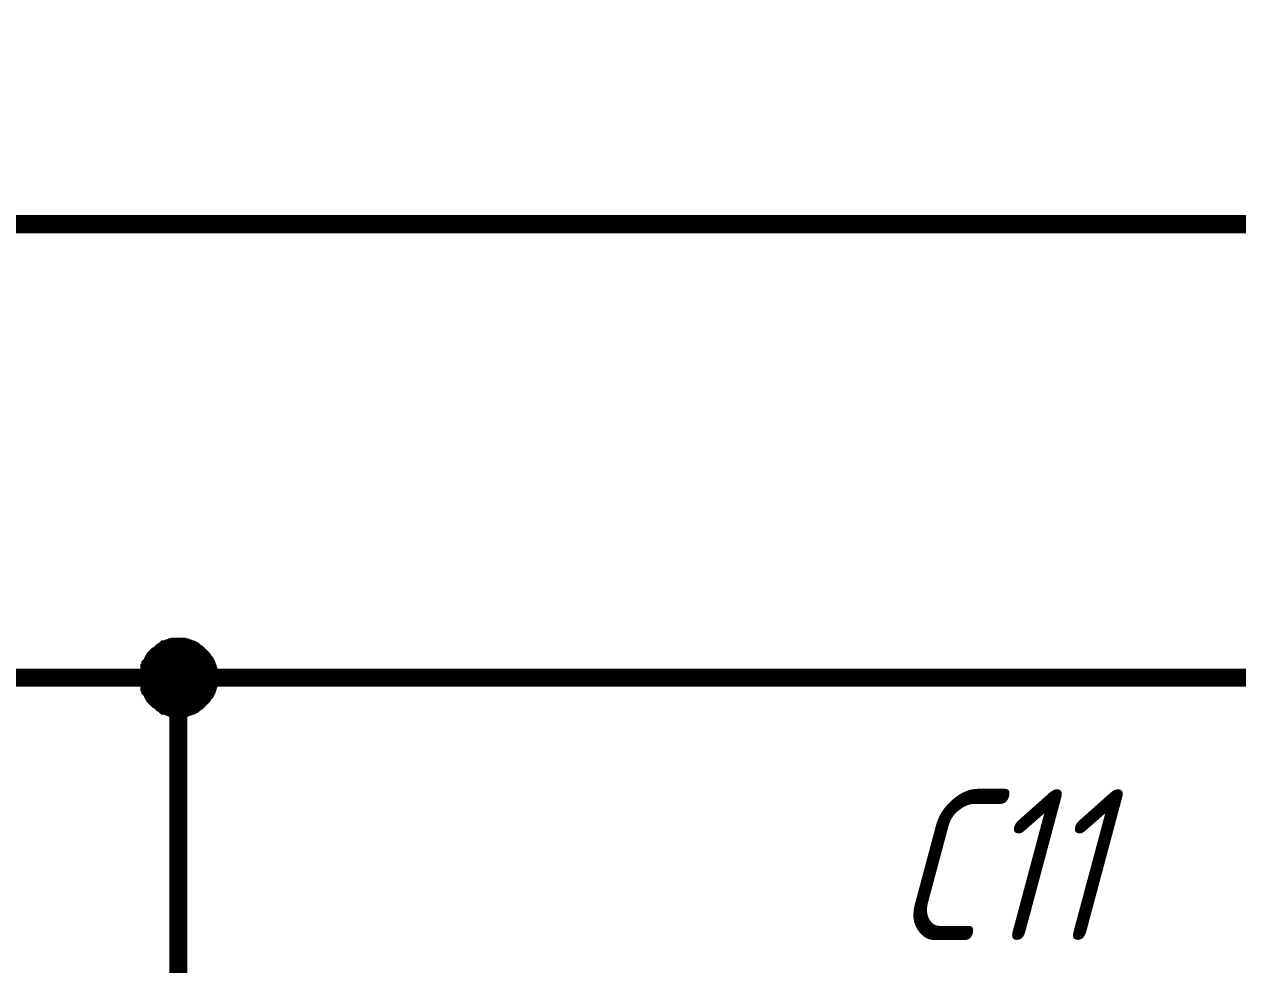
# Model space of a CAD drawing. Header units: millimetres. Extents: x 101 to 942, y 57 to 651.
# Drawn here: x 430.05 to 450.13, y 306.54 to 322.1 of the extents above; entities that cross this region are included whole.
import ezdxf

# ---------------------------------------------------------------- set-up
doc = ezdxf.new("R2010")
doc.units = ezdxf.units.MM
doc.header["$LTSCALE"] = 0.5
doc.layers.add('Sheet', color=255, linetype='Continuous')
doc.styles.add('GOST type A0', font='', dxfattribs={"oblique": 15, "height": 3.5})
doc.styles.get('GOST type A0').set_extended_font_data('GOST type A')

msp = doc.modelspace()

# ---------------------------------------------------------------- linework, layer by layer
at = {"layer": 'Sheet', "color": 7}
for points, const_width in [([(255.157, 403.789), (372.627, 403.789), (372.627, 318.79), (480.081, 318.79), (480.081, 383.782), (460.097, 383.782), (460.097, 383.782)], 0.3), ([(432.597, 311.287), (385.112, 311.287), (385.112, 383.782), (410.112, 383.782), (410.112, 383.782)], 0.3), ([(432.1, 311.287), (432.1, 311.319), (432.1, 311.334), (432.1, 311.365), (432.115, 311.396), (432.115, 311.412), (432.115, 311.443), (432.131, 311.458), (432.131, 311.489), (432.146, 311.505), (432.162, 311.536), (432.177, 311.552), (432.177, 311.567), (432.193, 311.598), (432.208, 311.614), (432.224, 311.629), (432.239, 311.645), (432.255, 311.66), (432.286, 311.676), (432.302, 311.691), (432.317, 311.707), (432.333, 311.722), (432.364, 311.738), (432.379, 311.753), (432.395, 311.753), (432.426, 311.769), (432.441, 311.769), (432.472, 311.785), (432.488, 311.785), (432.519, 311.8), (432.55, 311.8), (432.566, 311.8), (432.597, 311.8)], 0.3), ([(432.1, 311.287), (432.1, 311.319), (432.1, 311.334), (432.1, 311.365), (432.115, 311.396), (432.115, 311.412), (432.115, 311.443), (432.131, 311.458), (432.131, 311.489), (432.146, 311.505), (432.162, 311.536), (432.177, 311.552), (432.177, 311.567), (432.193, 311.598), (432.208, 311.614), (432.224, 311.629), (432.239, 311.645), (432.255, 311.66), (432.286, 311.676), (432.302, 311.691), (432.317, 311.707), (432.333, 311.722), (432.364, 311.738), (432.379, 311.753), (432.395, 311.753), (432.426, 311.769), (432.441, 311.769), (432.472, 311.785), (432.488, 311.785), (432.519, 311.8), (432.55, 311.8), (432.566, 311.8), (432.597, 311.8)], 0.3), ([(432.1, 311.287), (432.1, 311.319), (432.1, 311.334), (432.1, 311.365), (432.115, 311.396), (432.115, 311.412), (432.115, 311.443), (432.131, 311.458), (432.131, 311.489), (432.146, 311.505), (432.162, 311.536), (432.177, 311.552), (432.177, 311.567), (432.193, 311.598), (432.208, 311.614), (432.224, 311.629), (432.239, 311.645), (432.255, 311.66), (432.286, 311.676), (432.302, 311.691), (432.317, 311.707), (432.333, 311.722), (432.364, 311.738), (432.379, 311.753), (432.395, 311.753), (432.426, 311.769), (432.441, 311.769), (432.472, 311.785), (432.488, 311.785), (432.519, 311.8), (432.55, 311.8), (432.566, 311.8), (432.597, 311.8)], 0.3), ([(432.1, 311.287), (432.1, 311.319), (432.1, 311.334), (432.1, 311.365), (432.115, 311.396), (432.115, 311.412), (432.115, 311.443), (432.131, 311.458), (432.131, 311.489), (432.146, 311.505), (432.162, 311.536), (432.177, 311.552), (432.177, 311.567), (432.193, 311.598), (432.208, 311.614), (432.224, 311.629), (432.239, 311.645), (432.255, 311.66), (432.286, 311.676), (432.302, 311.691), (432.317, 311.707), (432.333, 311.722), (432.364, 311.738), (432.379, 311.753), (432.395, 311.753), (432.426, 311.769), (432.441, 311.769), (432.472, 311.785), (432.488, 311.785), (432.519, 311.8), (432.55, 311.8), (432.566, 311.8), (432.597, 311.8)], 0.3), ([(432.1, 311.287), (432.1, 311.319), (432.1, 311.334), (432.1, 311.365), (432.115, 311.396), (432.115, 311.412), (432.115, 311.443), (432.131, 311.458), (432.131, 311.489), (432.146, 311.505), (432.162, 311.536), (432.177, 311.552), (432.177, 311.567), (432.193, 311.598), (432.208, 311.614), (432.224, 311.629), (432.239, 311.645), (432.255, 311.66), (432.286, 311.676), (432.302, 311.691), (432.317, 311.707), (432.333, 311.722), (432.364, 311.738), (432.379, 311.753), (432.395, 311.753), (432.426, 311.769), (432.441, 311.769), (432.472, 311.785), (432.488, 311.785), (432.519, 311.8), (432.55, 311.8), (432.566, 311.8), (432.597, 311.8)], 0.3), ([(432.1, 311.287), (432.1, 311.319), (432.1, 311.334), (432.1, 311.365), (432.115, 311.396), (432.115, 311.412), (432.115, 311.443), (432.131, 311.458), (432.131, 311.489), (432.146, 311.505), (432.162, 311.536), (432.177, 311.552), (432.177, 311.567), (432.193, 311.598), (432.208, 311.614), (432.224, 311.629), (432.239, 311.645), (432.255, 311.66), (432.286, 311.676), (432.302, 311.691), (432.317, 311.707), (432.333, 311.722), (432.364, 311.738), (432.379, 311.753), (432.395, 311.753), (432.426, 311.769), (432.441, 311.769), (432.472, 311.785), (432.488, 311.785), (432.519, 311.8), (432.55, 311.8), (432.566, 311.8), (432.597, 311.8)], 0.3), ([(432.1, 311.287), (432.1, 311.319), (432.1, 311.334), (432.1, 311.365), (432.115, 311.396), (432.115, 311.412), (432.115, 311.443), (432.131, 311.458), (432.131, 311.489), (432.146, 311.505), (432.162, 311.536), (432.177, 311.552), (432.177, 311.567), (432.193, 311.598), (432.208, 311.614), (432.224, 311.629), (432.239, 311.645), (432.255, 311.66), (432.286, 311.676), (432.302, 311.691), (432.317, 311.707), (432.333, 311.722), (432.364, 311.738), (432.379, 311.753), (432.395, 311.753), (432.426, 311.769), (432.441, 311.769), (432.472, 311.785), (432.488, 311.785), (432.519, 311.8), (432.55, 311.8), (432.566, 311.8), (432.597, 311.8)], 0.0991), ([(432.1, 311.287), (432.1, 311.319), (432.1, 311.334), (432.1, 311.365), (432.115, 311.396), (432.115, 311.412), (432.115, 311.443), (432.131, 311.458), (432.131, 311.489), (432.146, 311.505), (432.162, 311.536), (432.177, 311.552), (432.177, 311.567), (432.193, 311.598), (432.208, 311.614), (432.224, 311.629), (432.239, 311.645), (432.255, 311.66), (432.286, 311.676), (432.302, 311.691), (432.317, 311.707), (432.333, 311.722), (432.364, 311.738), (432.379, 311.753), (432.395, 311.753), (432.426, 311.769), (432.441, 311.769), (432.472, 311.785), (432.488, 311.785), (432.519, 311.8), (432.55, 311.8), (432.566, 311.8), (432.597, 311.8)], 0.0991), ([(432.1, 311.287), (432.1, 311.319), (432.1, 311.334), (432.1, 311.365), (432.115, 311.396), (432.115, 311.412), (432.115, 311.443), (432.131, 311.458), (432.131, 311.489), (432.146, 311.505), (432.162, 311.536), (432.177, 311.552), (432.177, 311.567), (432.193, 311.598), (432.208, 311.614), (432.224, 311.629), (432.239, 311.645), (432.255, 311.66), (432.286, 311.676), (432.302, 311.691), (432.317, 311.707), (432.333, 311.722), (432.364, 311.738), (432.379, 311.753), (432.395, 311.753), (432.426, 311.769), (432.441, 311.769), (432.472, 311.785), (432.488, 311.785), (432.519, 311.8), (432.55, 311.8), (432.566, 311.8), (432.597, 311.8)], 0.0991), ([(432.1, 311.287), (432.1, 311.319), (432.1, 311.334), (432.1, 311.365), (432.115, 311.396), (432.115, 311.412), (432.115, 311.443), (432.131, 311.458), (432.131, 311.489), (432.146, 311.505), (432.162, 311.536), (432.177, 311.552), (432.177, 311.567), (432.193, 311.598), (432.208, 311.614), (432.224, 311.629), (432.239, 311.645), (432.255, 311.66), (432.286, 311.676), (432.302, 311.691), (432.317, 311.707), (432.333, 311.722), (432.364, 311.738), (432.379, 311.753), (432.395, 311.753), (432.426, 311.769), (432.441, 311.769), (432.472, 311.785), (432.488, 311.785), (432.519, 311.8), (432.55, 311.8), (432.566, 311.8), (432.597, 311.8)], 0.0991), ([(432.1, 311.287), (432.1, 311.319), (432.1, 311.334), (432.1, 311.365), (432.115, 311.396), (432.115, 311.412), (432.115, 311.443), (432.131, 311.458), (432.131, 311.489), (432.146, 311.505), (432.162, 311.536), (432.177, 311.552), (432.177, 311.567), (432.193, 311.598), (432.208, 311.614), (432.224, 311.629), (432.239, 311.645), (432.255, 311.66), (432.286, 311.676), (432.302, 311.691), (432.317, 311.707), (432.333, 311.722), (432.364, 311.738), (432.379, 311.753), (432.395, 311.753), (432.426, 311.769), (432.441, 311.769), (432.472, 311.785), (432.488, 311.785), (432.519, 311.8), (432.55, 311.8), (432.566, 311.8), (432.597, 311.8)], 0.0991), ([(432.1, 311.287), (432.1, 311.319), (432.1, 311.334), (432.1, 311.365), (432.115, 311.396), (432.115, 311.412), (432.115, 311.443), (432.131, 311.458), (432.131, 311.489), (432.146, 311.505), (432.162, 311.536), (432.177, 311.552), (432.177, 311.567), (432.193, 311.598), (432.208, 311.614), (432.224, 311.629), (432.239, 311.645), (432.255, 311.66), (432.286, 311.676), (432.302, 311.691), (432.317, 311.707), (432.333, 311.722), (432.364, 311.738), (432.379, 311.753), (432.395, 311.753), (432.426, 311.769), (432.441, 311.769), (432.472, 311.785), (432.488, 311.785), (432.519, 311.8), (432.55, 311.8), (432.566, 311.8), (432.597, 311.8)], 0.0991), ([(432.597, 311.8), (432.597, 311.8)], 0.3), ([(432.597, 311.8), (432.628, 311.8), (432.643, 311.8), (432.674, 311.8), (432.705, 311.785), (432.721, 311.785), (432.752, 311.769), (432.767, 311.769), (432.798, 311.753), (432.814, 311.753), (432.845, 311.738), (432.861, 311.722), (432.876, 311.707), (432.907, 311.691), (432.923, 311.676), (432.938, 311.66), (432.954, 311.645), (432.969, 311.629), (432.985, 311.614), (433, 311.598), (433.016, 311.567), (433.031, 311.552), (433.047, 311.536), (433.062, 311.505), (433.062, 311.489), (433.078, 311.458), (433.078, 311.443), (433.093, 311.412), (433.093, 311.396), (433.109, 311.365), (433.109, 311.334), (433.109, 311.319), (433.109, 311.287)], 0.3), ([(432.597, 311.8), (432.597, 311.8)], 0.3), ([(432.597, 311.8), (432.628, 311.8), (432.643, 311.8), (432.674, 311.8), (432.705, 311.785), (432.721, 311.785), (432.752, 311.769), (432.767, 311.769), (432.798, 311.753), (432.814, 311.753), (432.845, 311.738), (432.861, 311.722), (432.876, 311.707), (432.907, 311.691), (432.923, 311.676), (432.938, 311.66), (432.954, 311.645), (432.969, 311.629), (432.985, 311.614), (433, 311.598), (433.016, 311.567), (433.031, 311.552), (433.047, 311.536), (433.062, 311.505), (433.062, 311.489), (433.078, 311.458), (433.078, 311.443), (433.093, 311.412), (433.093, 311.396), (433.109, 311.365), (433.109, 311.334), (433.109, 311.319), (433.109, 311.287)], 0.3), ([(432.597, 311.8), (432.597, 311.8)], 0.3), ([(432.597, 311.8), (432.628, 311.8), (432.643, 311.8), (432.674, 311.8), (432.705, 311.785), (432.721, 311.785), (432.752, 311.769), (432.767, 311.769), (432.798, 311.753), (432.814, 311.753), (432.845, 311.738), (432.861, 311.722), (432.876, 311.707), (432.907, 311.691), (432.923, 311.676), (432.938, 311.66), (432.954, 311.645), (432.969, 311.629), (432.985, 311.614), (433, 311.598), (433.016, 311.567), (433.031, 311.552), (433.047, 311.536), (433.062, 311.505), (433.062, 311.489), (433.078, 311.458), (433.078, 311.443), (433.093, 311.412), (433.093, 311.396), (433.109, 311.365), (433.109, 311.334), (433.109, 311.319), (433.109, 311.287)], 0.3), ([(432.597, 311.8), (432.597, 311.8)], 0.3), ([(432.597, 311.8), (432.628, 311.8), (432.643, 311.8), (432.674, 311.8), (432.705, 311.785), (432.721, 311.785), (432.752, 311.769), (432.767, 311.769), (432.798, 311.753), (432.814, 311.753), (432.845, 311.738), (432.861, 311.722), (432.876, 311.707), (432.907, 311.691), (432.923, 311.676), (432.938, 311.66), (432.954, 311.645), (432.969, 311.629), (432.985, 311.614), (433, 311.598), (433.016, 311.567), (433.031, 311.552), (433.047, 311.536), (433.062, 311.505), (433.062, 311.489), (433.078, 311.458), (433.078, 311.443), (433.093, 311.412), (433.093, 311.396), (433.109, 311.365), (433.109, 311.334), (433.109, 311.319), (433.109, 311.287)], 0.3), ([(432.597, 311.8), (432.597, 311.8)], 0.3), ([(432.597, 311.8), (432.628, 311.8), (432.643, 311.8), (432.674, 311.8), (432.705, 311.785), (432.721, 311.785), (432.752, 311.769), (432.767, 311.769), (432.798, 311.753), (432.814, 311.753), (432.845, 311.738), (432.861, 311.722), (432.876, 311.707), (432.907, 311.691), (432.923, 311.676), (432.938, 311.66), (432.954, 311.645), (432.969, 311.629), (432.985, 311.614), (433, 311.598), (433.016, 311.567), (433.031, 311.552), (433.047, 311.536), (433.062, 311.505), (433.062, 311.489), (433.078, 311.458), (433.078, 311.443), (433.093, 311.412), (433.093, 311.396), (433.109, 311.365), (433.109, 311.334), (433.109, 311.319), (433.109, 311.287)], 0.3), ([(432.597, 311.8), (432.597, 311.8)], 0.3), ([(432.597, 311.8), (432.628, 311.8), (432.643, 311.8), (432.674, 311.8), (432.705, 311.785), (432.721, 311.785), (432.752, 311.769), (432.767, 311.769), (432.798, 311.753), (432.814, 311.753), (432.845, 311.738), (432.861, 311.722), (432.876, 311.707), (432.907, 311.691), (432.923, 311.676), (432.938, 311.66), (432.954, 311.645), (432.969, 311.629), (432.985, 311.614), (433, 311.598), (433.016, 311.567), (433.031, 311.552), (433.047, 311.536), (433.062, 311.505), (433.062, 311.489), (433.078, 311.458), (433.078, 311.443), (433.093, 311.412), (433.093, 311.396), (433.109, 311.365), (433.109, 311.334), (433.109, 311.319), (433.109, 311.287)], 0.3), ([(432.597, 311.8), (432.597, 311.8)], 0.0991), ([(432.597, 311.8), (432.628, 311.8), (432.643, 311.8), (432.674, 311.8), (432.705, 311.785), (432.721, 311.785), (432.752, 311.769), (432.767, 311.769), (432.798, 311.753), (432.814, 311.753), (432.845, 311.738), (432.861, 311.722), (432.876, 311.707), (432.907, 311.691), (432.923, 311.676), (432.938, 311.66), (432.954, 311.645), (432.969, 311.629), (432.985, 311.614), (433, 311.598), (433.016, 311.567), (433.031, 311.552), (433.047, 311.536), (433.062, 311.505), (433.062, 311.489), (433.078, 311.458), (433.078, 311.443), (433.093, 311.412), (433.093, 311.396), (433.109, 311.365), (433.109, 311.334), (433.109, 311.319), (433.109, 311.287)], 0.0991), ([(432.597, 311.8), (432.597, 311.8)], 0.0991), ([(432.597, 311.8), (432.628, 311.8), (432.643, 311.8), (432.674, 311.8), (432.705, 311.785), (432.721, 311.785), (432.752, 311.769), (432.767, 311.769), (432.798, 311.753), (432.814, 311.753), (432.845, 311.738), (432.861, 311.722), (432.876, 311.707), (432.907, 311.691), (432.923, 311.676), (432.938, 311.66), (432.954, 311.645), (432.969, 311.629), (432.985, 311.614), (433, 311.598), (433.016, 311.567), (433.031, 311.552), (433.047, 311.536), (433.062, 311.505), (433.062, 311.489), (433.078, 311.458), (433.078, 311.443), (433.093, 311.412), (433.093, 311.396), (433.109, 311.365), (433.109, 311.334), (433.109, 311.319), (433.109, 311.287)], 0.0991), ([(432.597, 311.8), (432.597, 311.8)], 0.0991), ([(432.597, 311.8), (432.628, 311.8), (432.643, 311.8), (432.674, 311.8), (432.705, 311.785), (432.721, 311.785), (432.752, 311.769), (432.767, 311.769), (432.798, 311.753), (432.814, 311.753), (432.845, 311.738), (432.861, 311.722), (432.876, 311.707), (432.907, 311.691), (432.923, 311.676), (432.938, 311.66), (432.954, 311.645), (432.969, 311.629), (432.985, 311.614), (433, 311.598), (433.016, 311.567), (433.031, 311.552), (433.047, 311.536), (433.062, 311.505), (433.062, 311.489), (433.078, 311.458), (433.078, 311.443), (433.093, 311.412), (433.093, 311.396), (433.109, 311.365), (433.109, 311.334), (433.109, 311.319), (433.109, 311.287)], 0.0991), ([(432.597, 311.8), (432.597, 311.8)], 0.0991), ([(432.597, 311.8), (432.628, 311.8), (432.643, 311.8), (432.674, 311.8), (432.705, 311.785), (432.721, 311.785), (432.752, 311.769), (432.767, 311.769), (432.798, 311.753), (432.814, 311.753), (432.845, 311.738), (432.861, 311.722), (432.876, 311.707), (432.907, 311.691), (432.923, 311.676), (432.938, 311.66), (432.954, 311.645), (432.969, 311.629), (432.985, 311.614), (433, 311.598), (433.016, 311.567), (433.031, 311.552), (433.047, 311.536), (433.062, 311.505), (433.062, 311.489), (433.078, 311.458), (433.078, 311.443), (433.093, 311.412), (433.093, 311.396), (433.109, 311.365), (433.109, 311.334), (433.109, 311.319), (433.109, 311.287)], 0.0991), ([(432.597, 311.8), (432.597, 311.8)], 0.0991), ([(432.597, 311.8), (432.628, 311.8), (432.643, 311.8), (432.674, 311.8), (432.705, 311.785), (432.721, 311.785), (432.752, 311.769), (432.767, 311.769), (432.798, 311.753), (432.814, 311.753), (432.845, 311.738), (432.861, 311.722), (432.876, 311.707), (432.907, 311.691), (432.923, 311.676), (432.938, 311.66), (432.954, 311.645), (432.969, 311.629), (432.985, 311.614), (433, 311.598), (433.016, 311.567), (433.031, 311.552), (433.047, 311.536), (433.062, 311.505), (433.062, 311.489), (433.078, 311.458), (433.078, 311.443), (433.093, 311.412), (433.093, 311.396), (433.109, 311.365), (433.109, 311.334), (433.109, 311.319), (433.109, 311.287)], 0.0991), ([(432.597, 311.8), (432.597, 311.8)], 0.0991), ([(432.597, 311.8), (432.628, 311.8), (432.643, 311.8), (432.674, 311.8), (432.705, 311.785), (432.721, 311.785), (432.752, 311.769), (432.767, 311.769), (432.798, 311.753), (432.814, 311.753), (432.845, 311.738), (432.861, 311.722), (432.876, 311.707), (432.907, 311.691), (432.923, 311.676), (432.938, 311.66), (432.954, 311.645), (432.969, 311.629), (432.985, 311.614), (433, 311.598), (433.016, 311.567), (433.031, 311.552), (433.047, 311.536), (433.062, 311.505), (433.062, 311.489), (433.078, 311.458), (433.078, 311.443), (433.093, 311.412), (433.093, 311.396), (433.109, 311.365), (433.109, 311.334), (433.109, 311.319), (433.109, 311.287)], 0.0991), ([(432.597, 310.775), (432.566, 310.775), (432.55, 310.775), (432.519, 310.775), (432.488, 310.79), (432.472, 310.79), (432.441, 310.806), (432.426, 310.806), (432.395, 310.821), (432.379, 310.821), (432.364, 310.837), (432.333, 310.853), (432.317, 310.868), (432.302, 310.884), (432.286, 310.899), (432.255, 310.915), (432.239, 310.93), (432.224, 310.946), (432.208, 310.961), (432.193, 310.977), (432.177, 311.008), (432.177, 311.023), (432.162, 311.039), (432.146, 311.07), (432.131, 311.086), (432.131, 311.117), (432.115, 311.132), (432.115, 311.163), (432.115, 311.179), (432.1, 311.21), (432.1, 311.241), (432.1, 311.256), (432.1, 311.287)], 0.3), ([(432.1, 311.287), (432.1, 311.287)], 0.3), ([(432.597, 310.775), (432.566, 310.775), (432.55, 310.775), (432.519, 310.775), (432.488, 310.79), (432.472, 310.79), (432.441, 310.806), (432.426, 310.806), (432.395, 310.821), (432.379, 310.821), (432.364, 310.837), (432.333, 310.853), (432.317, 310.868), (432.302, 310.884), (432.286, 310.899), (432.255, 310.915), (432.239, 310.93), (432.224, 310.946), (432.208, 310.961), (432.193, 310.977), (432.177, 311.008), (432.177, 311.023), (432.162, 311.039), (432.146, 311.07), (432.131, 311.086), (432.131, 311.117), (432.115, 311.132), (432.115, 311.163), (432.115, 311.179), (432.1, 311.21), (432.1, 311.241), (432.1, 311.256), (432.1, 311.287)], 0.3), ([(432.1, 311.287), (432.1, 311.287)], 0.3), ([(432.597, 310.775), (432.566, 310.775), (432.55, 310.775), (432.519, 310.775), (432.488, 310.79), (432.472, 310.79), (432.441, 310.806), (432.426, 310.806), (432.395, 310.821), (432.379, 310.821), (432.364, 310.837), (432.333, 310.853), (432.317, 310.868), (432.302, 310.884), (432.286, 310.899), (432.255, 310.915), (432.239, 310.93), (432.224, 310.946), (432.208, 310.961), (432.193, 310.977), (432.177, 311.008), (432.177, 311.023), (432.162, 311.039), (432.146, 311.07), (432.131, 311.086), (432.131, 311.117), (432.115, 311.132), (432.115, 311.163), (432.115, 311.179), (432.1, 311.21), (432.1, 311.241), (432.1, 311.256), (432.1, 311.287)], 0.3), ([(432.1, 311.287), (432.1, 311.287)], 0.3), ([(432.597, 310.775), (432.566, 310.775), (432.55, 310.775), (432.519, 310.775), (432.488, 310.79), (432.472, 310.79), (432.441, 310.806), (432.426, 310.806), (432.395, 310.821), (432.379, 310.821), (432.364, 310.837), (432.333, 310.853), (432.317, 310.868), (432.302, 310.884), (432.286, 310.899), (432.255, 310.915), (432.239, 310.93), (432.224, 310.946), (432.208, 310.961), (432.193, 310.977), (432.177, 311.008), (432.177, 311.023), (432.162, 311.039), (432.146, 311.07), (432.131, 311.086), (432.131, 311.117), (432.115, 311.132), (432.115, 311.163), (432.115, 311.179), (432.1, 311.21), (432.1, 311.241), (432.1, 311.256), (432.1, 311.287)], 0.3), ([(432.1, 311.287), (432.1, 311.287)], 0.3), ([(432.597, 310.775), (432.566, 310.775), (432.55, 310.775), (432.519, 310.775), (432.488, 310.79), (432.472, 310.79), (432.441, 310.806), (432.426, 310.806), (432.395, 310.821), (432.379, 310.821), (432.364, 310.837), (432.333, 310.853), (432.317, 310.868), (432.302, 310.884), (432.286, 310.899), (432.255, 310.915), (432.239, 310.93), (432.224, 310.946), (432.208, 310.961), (432.193, 310.977), (432.177, 311.008), (432.177, 311.023), (432.162, 311.039), (432.146, 311.07), (432.131, 311.086), (432.131, 311.117), (432.115, 311.132), (432.115, 311.163), (432.115, 311.179), (432.1, 311.21), (432.1, 311.241), (432.1, 311.256), (432.1, 311.287)], 0.3), ([(432.1, 311.287), (432.1, 311.287)], 0.3), ([(432.597, 310.775), (432.566, 310.775), (432.55, 310.775), (432.519, 310.775), (432.488, 310.79), (432.472, 310.79), (432.441, 310.806), (432.426, 310.806), (432.395, 310.821), (432.379, 310.821), (432.364, 310.837), (432.333, 310.853), (432.317, 310.868), (432.302, 310.884), (432.286, 310.899), (432.255, 310.915), (432.239, 310.93), (432.224, 310.946), (432.208, 310.961), (432.193, 310.977), (432.177, 311.008), (432.177, 311.023), (432.162, 311.039), (432.146, 311.07), (432.131, 311.086), (432.131, 311.117), (432.115, 311.132), (432.115, 311.163), (432.115, 311.179), (432.1, 311.21), (432.1, 311.241), (432.1, 311.256), (432.1, 311.287)], 0.3), ([(432.1, 311.287), (432.1, 311.287)], 0.3), ([(472.581, 296.282), (472.581, 311.287), (432.597, 311.287)], 0.3), ([(433.109, 311.287), (433.109, 311.256), (433.109, 311.241), (433.109, 311.21), (433.093, 311.179), (433.093, 311.163), (433.078, 311.132), (433.078, 311.117), (433.062, 311.086), (433.062, 311.07), (433.047, 311.039), (433.031, 311.023), (433.016, 311.008), (433, 310.977), (432.985, 310.961), (432.969, 310.946), (432.954, 310.93), (432.938, 310.915), (432.923, 310.899), (432.907, 310.884), (432.876, 310.868), (432.861, 310.853), (432.845, 310.837), (432.814, 310.821), (432.798, 310.821), (432.767, 310.806), (432.752, 310.806), (432.721, 310.79), (432.705, 310.79), (432.674, 310.775), (432.643, 310.775), (432.628, 310.775), (432.597, 310.775)], 0.3), ([(433.109, 311.287), (433.109, 311.256), (433.109, 311.241), (433.109, 311.21), (433.093, 311.179), (433.093, 311.163), (433.078, 311.132), (433.078, 311.117), (433.062, 311.086), (433.062, 311.07), (433.047, 311.039), (433.031, 311.023), (433.016, 311.008), (433, 310.977), (432.985, 310.961), (432.969, 310.946), (432.954, 310.93), (432.938, 310.915), (432.923, 310.899), (432.907, 310.884), (432.876, 310.868), (432.861, 310.853), (432.845, 310.837), (432.814, 310.821), (432.798, 310.821), (432.767, 310.806), (432.752, 310.806), (432.721, 310.79), (432.705, 310.79), (432.674, 310.775), (432.643, 310.775), (432.628, 310.775), (432.597, 310.775)], 0.3), ([(432.597, 293.797), (432.597, 301.284), (432.597, 311.287)], 0.3), ([(433.109, 311.287), (433.109, 311.256), (433.109, 311.241), (433.109, 311.21), (433.093, 311.179), (433.093, 311.163), (433.078, 311.132), (433.078, 311.117), (433.062, 311.086), (433.062, 311.07), (433.047, 311.039), (433.031, 311.023), (433.016, 311.008), (433, 310.977), (432.985, 310.961), (432.969, 310.946), (432.954, 310.93), (432.938, 310.915), (432.923, 310.899), (432.907, 310.884), (432.876, 310.868), (432.861, 310.853), (432.845, 310.837), (432.814, 310.821), (432.798, 310.821), (432.767, 310.806), (432.752, 310.806), (432.721, 310.79), (432.705, 310.79), (432.674, 310.775), (432.643, 310.775), (432.628, 310.775), (432.597, 310.775)], 0.3), ([(433.109, 311.287), (433.109, 311.256), (433.109, 311.241), (433.109, 311.21), (433.093, 311.179), (433.093, 311.163), (433.078, 311.132), (433.078, 311.117), (433.062, 311.086), (433.062, 311.07), (433.047, 311.039), (433.031, 311.023), (433.016, 311.008), (433, 310.977), (432.985, 310.961), (432.969, 310.946), (432.954, 310.93), (432.938, 310.915), (432.923, 310.899), (432.907, 310.884), (432.876, 310.868), (432.861, 310.853), (432.845, 310.837), (432.814, 310.821), (432.798, 310.821), (432.767, 310.806), (432.752, 310.806), (432.721, 310.79), (432.705, 310.79), (432.674, 310.775), (432.643, 310.775), (432.628, 310.775), (432.597, 310.775)], 0.3), ([(433.109, 311.287), (433.109, 311.256), (433.109, 311.241), (433.109, 311.21), (433.093, 311.179), (433.093, 311.163), (433.078, 311.132), (433.078, 311.117), (433.062, 311.086), (433.062, 311.07), (433.047, 311.039), (433.031, 311.023), (433.016, 311.008), (433, 310.977), (432.985, 310.961), (432.969, 310.946), (432.954, 310.93), (432.938, 310.915), (432.923, 310.899), (432.907, 310.884), (432.876, 310.868), (432.861, 310.853), (432.845, 310.837), (432.814, 310.821), (432.798, 310.821), (432.767, 310.806), (432.752, 310.806), (432.721, 310.79), (432.705, 310.79), (432.674, 310.775), (432.643, 310.775), (432.628, 310.775), (432.597, 310.775)], 0.3), ([(433.109, 311.287), (433.109, 311.256), (433.109, 311.241), (433.109, 311.21), (433.093, 311.179), (433.093, 311.163), (433.078, 311.132), (433.078, 311.117), (433.062, 311.086), (433.062, 311.07), (433.047, 311.039), (433.031, 311.023), (433.016, 311.008), (433, 310.977), (432.985, 310.961), (432.969, 310.946), (432.954, 310.93), (432.938, 310.915), (432.923, 310.899), (432.907, 310.884), (432.876, 310.868), (432.861, 310.853), (432.845, 310.837), (432.814, 310.821), (432.798, 310.821), (432.767, 310.806), (432.752, 310.806), (432.721, 310.79), (432.705, 310.79), (432.674, 310.775), (432.643, 310.775), (432.628, 310.775), (432.597, 310.775)], 0.3), ([(433.109, 311.287), (433.109, 311.287), (433.109, 311.287), (433.109, 311.287), (433.109, 311.287), (433.109, 311.287), (433.109, 311.287), (433.109, 311.287), (433.109, 311.287), (433.109, 311.287), (433.109, 311.287), (433.109, 311.287), (433.109, 311.287), (433.109, 311.287), (433.109, 311.287), (433.109, 311.287), (433.109, 311.287), (433.109, 311.287), (433.109, 311.287), (433.109, 311.287), (433.109, 311.287), (433.109, 311.287), (433.109, 311.287), (433.109, 311.287), (433.109, 311.287), (433.109, 311.287), (433.109, 311.287), (433.109, 311.287), (433.109, 311.287), (433.109, 311.287), (433.109, 311.287), (433.109, 311.287), (433.109, 311.287)], 0.3), ([(433.109, 311.287), (433.109, 311.287)], 0.3), ([(433.109, 311.287), (433.109, 311.287), (433.109, 311.287), (433.109, 311.287), (433.109, 311.287), (433.109, 311.287), (433.109, 311.287), (433.109, 311.287), (433.109, 311.287), (433.109, 311.287), (433.109, 311.287), (433.109, 311.287), (433.109, 311.287), (433.109, 311.287), (433.109, 311.287), (433.109, 311.287), (433.109, 311.287), (433.109, 311.287), (433.109, 311.287), (433.109, 311.287), (433.109, 311.287), (433.109, 311.287), (433.109, 311.287), (433.109, 311.287), (433.109, 311.287), (433.109, 311.287), (433.109, 311.287), (433.109, 311.287), (433.109, 311.287), (433.109, 311.287), (433.109, 311.287), (433.109, 311.287), (433.109, 311.287)], 0.3), ([(433.109, 311.287), (433.109, 311.287)], 0.3), ([(433.109, 311.287), (433.109, 311.287), (433.109, 311.287), (433.109, 311.287), (433.109, 311.287), (433.109, 311.287), (433.109, 311.287), (433.109, 311.287), (433.109, 311.287), (433.109, 311.287), (433.109, 311.287), (433.109, 311.287), (433.109, 311.287), (433.109, 311.287), (433.109, 311.287), (433.109, 311.287), (433.109, 311.287), (433.109, 311.287), (433.109, 311.287), (433.109, 311.287), (433.109, 311.287), (433.109, 311.287), (433.109, 311.287), (433.109, 311.287), (433.109, 311.287), (433.109, 311.287), (433.109, 311.287), (433.109, 311.287), (433.109, 311.287), (433.109, 311.287), (433.109, 311.287), (433.109, 311.287), (433.109, 311.287)], 0.3), ([(433.109, 311.287), (433.109, 311.287)], 0.3), ([(433.109, 311.287), (433.109, 311.287), (433.109, 311.287), (433.109, 311.287), (433.109, 311.287), (433.109, 311.287), (433.109, 311.287), (433.109, 311.287), (433.109, 311.287), (433.109, 311.287), (433.109, 311.287), (433.109, 311.287), (433.109, 311.287), (433.109, 311.287), (433.109, 311.287), (433.109, 311.287), (433.109, 311.287), (433.109, 311.287), (433.109, 311.287), (433.109, 311.287), (433.109, 311.287), (433.109, 311.287), (433.109, 311.287), (433.109, 311.287), (433.109, 311.287), (433.109, 311.287), (433.109, 311.287), (433.109, 311.287), (433.109, 311.287), (433.109, 311.287), (433.109, 311.287), (433.109, 311.287), (433.109, 311.287)], 0.3), ([(433.109, 311.287), (433.109, 311.287)], 0.3), ([(433.109, 311.287), (433.109, 311.287), (433.109, 311.287), (433.109, 311.287), (433.109, 311.287), (433.109, 311.287), (433.109, 311.287), (433.109, 311.287), (433.109, 311.287), (433.109, 311.287), (433.109, 311.287), (433.109, 311.287), (433.109, 311.287), (433.109, 311.287), (433.109, 311.287), (433.109, 311.287), (433.109, 311.287), (433.109, 311.287), (433.109, 311.287), (433.109, 311.287), (433.109, 311.287), (433.109, 311.287), (433.109, 311.287), (433.109, 311.287), (433.109, 311.287), (433.109, 311.287), (433.109, 311.287), (433.109, 311.287), (433.109, 311.287), (433.109, 311.287), (433.109, 311.287), (433.109, 311.287), (433.109, 311.287)], 0.3), ([(433.109, 311.287), (433.109, 311.287)], 0.3), ([(433.109, 311.287), (433.109, 311.287), (433.109, 311.287), (433.109, 311.287), (433.109, 311.287), (433.109, 311.287), (433.109, 311.287), (433.109, 311.287), (433.109, 311.287), (433.109, 311.287), (433.109, 311.287), (433.109, 311.287), (433.109, 311.287), (433.109, 311.287), (433.109, 311.287), (433.109, 311.287), (433.109, 311.287), (433.109, 311.287), (433.109, 311.287), (433.109, 311.287), (433.109, 311.287), (433.109, 311.287), (433.109, 311.287), (433.109, 311.287), (433.109, 311.287), (433.109, 311.287), (433.109, 311.287), (433.109, 311.287), (433.109, 311.287), (433.109, 311.287), (433.109, 311.287), (433.109, 311.287), (433.109, 311.287)], 0.3), ([(433.109, 311.287), (433.109, 311.287)], 0.3), ([(432.597, 310.775), (432.566, 310.775), (432.55, 310.775), (432.519, 310.775), (432.488, 310.79), (432.472, 310.79), (432.441, 310.806), (432.426, 310.806), (432.395, 310.821), (432.379, 310.821), (432.364, 310.837), (432.333, 310.853), (432.317, 310.868), (432.302, 310.884), (432.286, 310.899), (432.255, 310.915), (432.239, 310.93), (432.224, 310.946), (432.208, 310.961), (432.193, 310.977), (432.177, 311.008), (432.177, 311.023), (432.162, 311.039), (432.146, 311.07), (432.131, 311.086), (432.131, 311.117), (432.115, 311.132), (432.115, 311.163), (432.115, 311.179), (432.1, 311.21), (432.1, 311.241), (432.1, 311.256), (432.1, 311.287)], 0.0991), ([(432.1, 311.287), (432.1, 311.287)], 0.0991), ([(432.597, 310.775), (432.566, 310.775), (432.55, 310.775), (432.519, 310.775), (432.488, 310.79), (432.472, 310.79), (432.441, 310.806), (432.426, 310.806), (432.395, 310.821), (432.379, 310.821), (432.364, 310.837), (432.333, 310.853), (432.317, 310.868), (432.302, 310.884), (432.286, 310.899), (432.255, 310.915), (432.239, 310.93), (432.224, 310.946), (432.208, 310.961), (432.193, 310.977), (432.177, 311.008), (432.177, 311.023), (432.162, 311.039), (432.146, 311.07), (432.131, 311.086), (432.131, 311.117), (432.115, 311.132), (432.115, 311.163), (432.115, 311.179), (432.1, 311.21), (432.1, 311.241), (432.1, 311.256), (432.1, 311.287)], 0.0991), ([(432.1, 311.287), (432.1, 311.287)], 0.0991), ([(432.597, 310.775), (432.566, 310.775), (432.55, 310.775), (432.519, 310.775), (432.488, 310.79), (432.472, 310.79), (432.441, 310.806), (432.426, 310.806), (432.395, 310.821), (432.379, 310.821), (432.364, 310.837), (432.333, 310.853), (432.317, 310.868), (432.302, 310.884), (432.286, 310.899), (432.255, 310.915), (432.239, 310.93), (432.224, 310.946), (432.208, 310.961), (432.193, 310.977), (432.177, 311.008), (432.177, 311.023), (432.162, 311.039), (432.146, 311.07), (432.131, 311.086), (432.131, 311.117), (432.115, 311.132), (432.115, 311.163), (432.115, 311.179), (432.1, 311.21), (432.1, 311.241), (432.1, 311.256), (432.1, 311.287)], 0.0991), ([(432.1, 311.287), (432.1, 311.287)], 0.0991), ([(432.597, 310.775), (432.566, 310.775), (432.55, 310.775), (432.519, 310.775), (432.488, 310.79), (432.472, 310.79), (432.441, 310.806), (432.426, 310.806), (432.395, 310.821), (432.379, 310.821), (432.364, 310.837), (432.333, 310.853), (432.317, 310.868), (432.302, 310.884), (432.286, 310.899), (432.255, 310.915), (432.239, 310.93), (432.224, 310.946), (432.208, 310.961), (432.193, 310.977), (432.177, 311.008), (432.177, 311.023), (432.162, 311.039), (432.146, 311.07), (432.131, 311.086), (432.131, 311.117), (432.115, 311.132), (432.115, 311.163), (432.115, 311.179), (432.1, 311.21), (432.1, 311.241), (432.1, 311.256), (432.1, 311.287)], 0.0991), ([(432.1, 311.287), (432.1, 311.287)], 0.0991), ([(432.597, 310.775), (432.566, 310.775), (432.55, 310.775), (432.519, 310.775), (432.488, 310.79), (432.472, 310.79), (432.441, 310.806), (432.426, 310.806), (432.395, 310.821), (432.379, 310.821), (432.364, 310.837), (432.333, 310.853), (432.317, 310.868), (432.302, 310.884), (432.286, 310.899), (432.255, 310.915), (432.239, 310.93), (432.224, 310.946), (432.208, 310.961), (432.193, 310.977), (432.177, 311.008), (432.177, 311.023), (432.162, 311.039), (432.146, 311.07), (432.131, 311.086), (432.131, 311.117), (432.115, 311.132), (432.115, 311.163), (432.115, 311.179), (432.1, 311.21), (432.1, 311.241), (432.1, 311.256), (432.1, 311.287)], 0.0991), ([(432.1, 311.287), (432.1, 311.287)], 0.0991), ([(432.597, 310.775), (432.566, 310.775), (432.55, 310.775), (432.519, 310.775), (432.488, 310.79), (432.472, 310.79), (432.441, 310.806), (432.426, 310.806), (432.395, 310.821), (432.379, 310.821), (432.364, 310.837), (432.333, 310.853), (432.317, 310.868), (432.302, 310.884), (432.286, 310.899), (432.255, 310.915), (432.239, 310.93), (432.224, 310.946), (432.208, 310.961), (432.193, 310.977), (432.177, 311.008), (432.177, 311.023), (432.162, 311.039), (432.146, 311.07), (432.131, 311.086), (432.131, 311.117), (432.115, 311.132), (432.115, 311.163), (432.115, 311.179), (432.1, 311.21), (432.1, 311.241), (432.1, 311.256), (432.1, 311.287)], 0.0991), ([(432.1, 311.287), (432.1, 311.287)], 0.0991), ([(433.109, 311.287), (433.109, 311.256), (433.109, 311.241), (433.109, 311.21), (433.093, 311.179), (433.093, 311.163), (433.078, 311.132), (433.078, 311.117), (433.062, 311.086), (433.062, 311.07), (433.047, 311.039), (433.031, 311.023), (433.016, 311.008), (433, 310.977), (432.985, 310.961), (432.969, 310.946), (432.954, 310.93), (432.938, 310.915), (432.923, 310.899), (432.907, 310.884), (432.876, 310.868), (432.861, 310.853), (432.845, 310.837), (432.814, 310.821), (432.798, 310.821), (432.767, 310.806), (432.752, 310.806), (432.721, 310.79), (432.705, 310.79), (432.674, 310.775), (432.643, 310.775), (432.628, 310.775), (432.597, 310.775)], 0.0991), ([(433.109, 311.287), (433.109, 311.256), (433.109, 311.241), (433.109, 311.21), (433.093, 311.179), (433.093, 311.163), (433.078, 311.132), (433.078, 311.117), (433.062, 311.086), (433.062, 311.07), (433.047, 311.039), (433.031, 311.023), (433.016, 311.008), (433, 310.977), (432.985, 310.961), (432.969, 310.946), (432.954, 310.93), (432.938, 310.915), (432.923, 310.899), (432.907, 310.884), (432.876, 310.868), (432.861, 310.853), (432.845, 310.837), (432.814, 310.821), (432.798, 310.821), (432.767, 310.806), (432.752, 310.806), (432.721, 310.79), (432.705, 310.79), (432.674, 310.775), (432.643, 310.775), (432.628, 310.775), (432.597, 310.775)], 0.0991), ([(433.109, 311.287), (433.109, 311.256), (433.109, 311.241), (433.109, 311.21), (433.093, 311.179), (433.093, 311.163), (433.078, 311.132), (433.078, 311.117), (433.062, 311.086), (433.062, 311.07), (433.047, 311.039), (433.031, 311.023), (433.016, 311.008), (433, 310.977), (432.985, 310.961), (432.969, 310.946), (432.954, 310.93), (432.938, 310.915), (432.923, 310.899), (432.907, 310.884), (432.876, 310.868), (432.861, 310.853), (432.845, 310.837), (432.814, 310.821), (432.798, 310.821), (432.767, 310.806), (432.752, 310.806), (432.721, 310.79), (432.705, 310.79), (432.674, 310.775), (432.643, 310.775), (432.628, 310.775), (432.597, 310.775)], 0.0991), ([(433.109, 311.287), (433.109, 311.256), (433.109, 311.241), (433.109, 311.21), (433.093, 311.179), (433.093, 311.163), (433.078, 311.132), (433.078, 311.117), (433.062, 311.086), (433.062, 311.07), (433.047, 311.039), (433.031, 311.023), (433.016, 311.008), (433, 310.977), (432.985, 310.961), (432.969, 310.946), (432.954, 310.93), (432.938, 310.915), (432.923, 310.899), (432.907, 310.884), (432.876, 310.868), (432.861, 310.853), (432.845, 310.837), (432.814, 310.821), (432.798, 310.821), (432.767, 310.806), (432.752, 310.806), (432.721, 310.79), (432.705, 310.79), (432.674, 310.775), (432.643, 310.775), (432.628, 310.775), (432.597, 310.775)], 0.0991), ([(433.109, 311.287), (433.109, 311.256), (433.109, 311.241), (433.109, 311.21), (433.093, 311.179), (433.093, 311.163), (433.078, 311.132), (433.078, 311.117), (433.062, 311.086), (433.062, 311.07), (433.047, 311.039), (433.031, 311.023), (433.016, 311.008), (433, 310.977), (432.985, 310.961), (432.969, 310.946), (432.954, 310.93), (432.938, 310.915), (432.923, 310.899), (432.907, 310.884), (432.876, 310.868), (432.861, 310.853), (432.845, 310.837), (432.814, 310.821), (432.798, 310.821), (432.767, 310.806), (432.752, 310.806), (432.721, 310.79), (432.705, 310.79), (432.674, 310.775), (432.643, 310.775), (432.628, 310.775), (432.597, 310.775)], 0.0991), ([(433.109, 311.287), (433.109, 311.256), (433.109, 311.241), (433.109, 311.21), (433.093, 311.179), (433.093, 311.163), (433.078, 311.132), (433.078, 311.117), (433.062, 311.086), (433.062, 311.07), (433.047, 311.039), (433.031, 311.023), (433.016, 311.008), (433, 310.977), (432.985, 310.961), (432.969, 310.946), (432.954, 310.93), (432.938, 310.915), (432.923, 310.899), (432.907, 310.884), (432.876, 310.868), (432.861, 310.853), (432.845, 310.837), (432.814, 310.821), (432.798, 310.821), (432.767, 310.806), (432.752, 310.806), (432.721, 310.79), (432.705, 310.79), (432.674, 310.775), (432.643, 310.775), (432.628, 310.775), (432.597, 310.775)], 0.0991), ([(433.109, 311.287), (433.109, 311.287), (433.109, 311.287), (433.109, 311.287), (433.109, 311.287), (433.109, 311.287), (433.109, 311.287), (433.109, 311.287), (433.109, 311.287), (433.109, 311.287), (433.109, 311.287), (433.109, 311.287), (433.109, 311.287), (433.109, 311.287), (433.109, 311.287), (433.109, 311.287), (433.109, 311.287), (433.109, 311.287), (433.109, 311.287), (433.109, 311.287), (433.109, 311.287), (433.109, 311.287), (433.109, 311.287), (433.109, 311.287), (433.109, 311.287), (433.109, 311.287), (433.109, 311.287), (433.109, 311.287), (433.109, 311.287), (433.109, 311.287), (433.109, 311.287), (433.109, 311.287), (433.109, 311.287)], 0.0991), ([(433.109, 311.287), (433.109, 311.287)], 0.0991), ([(433.109, 311.287), (433.109, 311.287), (433.109, 311.287), (433.109, 311.287), (433.109, 311.287), (433.109, 311.287), (433.109, 311.287), (433.109, 311.287), (433.109, 311.287), (433.109, 311.287), (433.109, 311.287), (433.109, 311.287), (433.109, 311.287), (433.109, 311.287), (433.109, 311.287), (433.109, 311.287), (433.109, 311.287), (433.109, 311.287), (433.109, 311.287), (433.109, 311.287), (433.109, 311.287), (433.109, 311.287), (433.109, 311.287), (433.109, 311.287), (433.109, 311.287), (433.109, 311.287), (433.109, 311.287), (433.109, 311.287), (433.109, 311.287), (433.109, 311.287), (433.109, 311.287), (433.109, 311.287), (433.109, 311.287)], 0.0991), ([(433.109, 311.287), (433.109, 311.287)], 0.0991), ([(433.109, 311.287), (433.109, 311.287), (433.109, 311.287), (433.109, 311.287), (433.109, 311.287), (433.109, 311.287), (433.109, 311.287), (433.109, 311.287), (433.109, 311.287), (433.109, 311.287), (433.109, 311.287), (433.109, 311.287), (433.109, 311.287), (433.109, 311.287), (433.109, 311.287), (433.109, 311.287), (433.109, 311.287), (433.109, 311.287), (433.109, 311.287), (433.109, 311.287), (433.109, 311.287), (433.109, 311.287), (433.109, 311.287), (433.109, 311.287), (433.109, 311.287), (433.109, 311.287), (433.109, 311.287), (433.109, 311.287), (433.109, 311.287), (433.109, 311.287), (433.109, 311.287), (433.109, 311.287), (433.109, 311.287)], 0.0991), ([(433.109, 311.287), (433.109, 311.287)], 0.0991), ([(433.109, 311.287), (433.109, 311.287), (433.109, 311.287), (433.109, 311.287), (433.109, 311.287), (433.109, 311.287), (433.109, 311.287), (433.109, 311.287), (433.109, 311.287), (433.109, 311.287), (433.109, 311.287), (433.109, 311.287), (433.109, 311.287), (433.109, 311.287), (433.109, 311.287), (433.109, 311.287), (433.109, 311.287), (433.109, 311.287), (433.109, 311.287), (433.109, 311.287), (433.109, 311.287), (433.109, 311.287), (433.109, 311.287), (433.109, 311.287), (433.109, 311.287), (433.109, 311.287), (433.109, 311.287), (433.109, 311.287), (433.109, 311.287), (433.109, 311.287), (433.109, 311.287), (433.109, 311.287), (433.109, 311.287)], 0.0991), ([(433.109, 311.287), (433.109, 311.287)], 0.0991), ([(433.109, 311.287), (433.109, 311.287), (433.109, 311.287), (433.109, 311.287), (433.109, 311.287), (433.109, 311.287), (433.109, 311.287), (433.109, 311.287), (433.109, 311.287), (433.109, 311.287), (433.109, 311.287), (433.109, 311.287), (433.109, 311.287), (433.109, 311.287), (433.109, 311.287), (433.109, 311.287), (433.109, 311.287), (433.109, 311.287), (433.109, 311.287), (433.109, 311.287), (433.109, 311.287), (433.109, 311.287), (433.109, 311.287), (433.109, 311.287), (433.109, 311.287), (433.109, 311.287), (433.109, 311.287), (433.109, 311.287), (433.109, 311.287), (433.109, 311.287), (433.109, 311.287), (433.109, 311.287), (433.109, 311.287)], 0.0991), ([(433.109, 311.287), (433.109, 311.287)], 0.0991), ([(433.109, 311.287), (433.109, 311.287), (433.109, 311.287), (433.109, 311.287), (433.109, 311.287), (433.109, 311.287), (433.109, 311.287), (433.109, 311.287), (433.109, 311.287), (433.109, 311.287), (433.109, 311.287), (433.109, 311.287), (433.109, 311.287), (433.109, 311.287), (433.109, 311.287), (433.109, 311.287), (433.109, 311.287), (433.109, 311.287), (433.109, 311.287), (433.109, 311.287), (433.109, 311.287), (433.109, 311.287), (433.109, 311.287), (433.109, 311.287), (433.109, 311.287), (433.109, 311.287), (433.109, 311.287), (433.109, 311.287), (433.109, 311.287), (433.109, 311.287), (433.109, 311.287), (433.109, 311.287), (433.109, 311.287)], 0.0991), ([(433.109, 311.287), (433.109, 311.287)], 0.0991)]:
    msp.add_lwpolyline(points, dxfattribs=dict(at, const_width=const_width))
at = {"layer": 'Sheet', "color": 7, "const_width": 0.508}
msp.add_lwpolyline([(432.309, 311.297, 1), (432.817, 311.297, 1)], format="xyb", close=True, dxfattribs=at)

# ---------------------------------------------------------------- texts
at = {"layer": 'Sheet', "color": 7, "style": 'GOST type A0', "oblique": 15}
msp.add_text('C11', height=2.5, dxfattribs=at).set_placement((444.413, 306.938))

doc.saveas('drawing.dxf')
